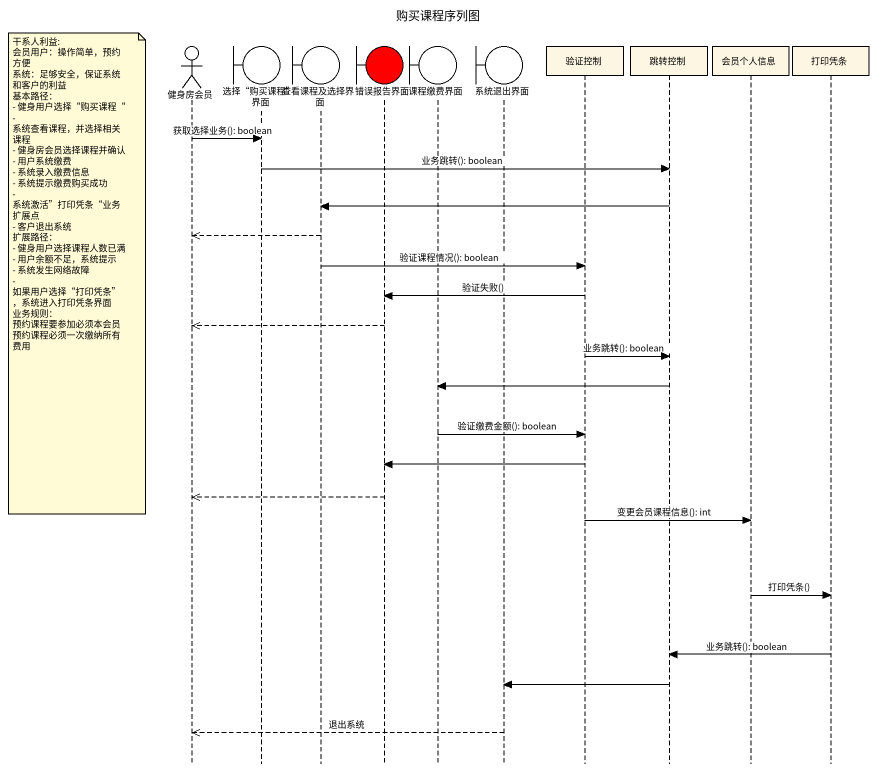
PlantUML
@startuml
title 购买课程序列图
hide footbox
actor 健身房会员
boundary "选择“购买课程”界面" as 选择_购买课程_界面
boundary 查看课程及选择界面
boundary 错误报告界面 #FF0000
boundary 课程缴费界面
boundary 系统退出界面
participant 验证控制
participant 跳转控制
participant 会员个人信息
participant 打印凭条

健身房会员 -> 选择_购买课程_界面 : 获取选择业务(): boolean
选择_购买课程_界面 -> 跳转控制 : 业务跳转(): boolean
跳转控制 -> 查看课程及选择界面
查看课程及选择界面 -->> 健身房会员
查看课程及选择界面 -> 验证控制 : 验证课程情况(): boolean
note left of 健身房会员
  干系人利益:
  会员用户：操作简单，预约方便
  系统：足够安全，保证系统和客户的利益
  基本路径：
  - 健身用户选择“购买课程“
  - 系统查看课程，并选择相关课程
  - 健身房会员选择课程并确认
  - 用户系统缴费
  - 系统录入缴费信息
  - 系统提示缴费购买成功
  - 系统激活”打印凭条“业务扩展点
  - 客户退出系统
  扩展路径：
  - 健身用户选择课程人数已满
  - 用户余额不足，系统提示
  - 系统发生网络故障
  - 如果用户选择“打印凭条”，系统进入打印凭条界面
  业务规则：
  预约课程要参加必须本会员
  预约课程必须一次缴纳所有费用
end note
验证控制 -> 错误报告界面 : 验证失败()
错误报告界面 -->> 健身房会员
验证控制 -> 跳转控制 : 业务跳转(): boolean
跳转控制 -> 课程缴费界面
课程缴费界面 -> 验证控制 : 验证缴费金额(): boolean
验证控制 -> 错误报告界面
错误报告界面 -->> 健身房会员
验证控制 -> 会员个人信息 : 变更会员课程信息(): int
会员个人信息 -> 打印凭条 : 打印凭条()
打印凭条 -> 跳转控制 : 业务跳转(): boolean
跳转控制 -> 系统退出界面
系统退出界面 -->> 健身房会员 : 退出系统
@enduml
